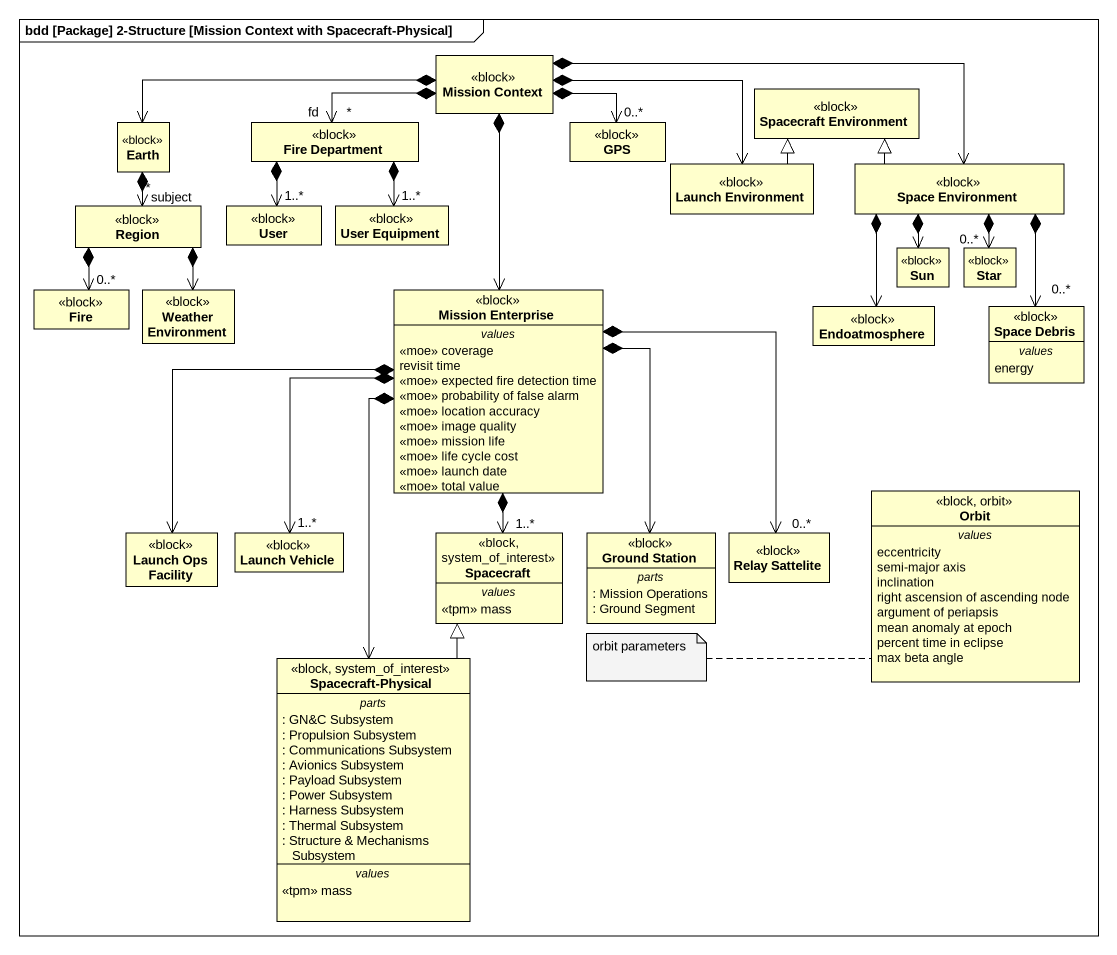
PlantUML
@startuml
mainframe bdd [Package] 2-Structure [Mission Context with Spacecraft-Physical]
hide circle
hide empty members
class "Mission Context" as Mission_Context <<block>>
class "Spacecraft Environment" as Spacecraft_Environment <<block>>
class Earth <<block>>
class "Fire Department" as Fire_Department <<block>>
class GPS <<block>>
class "Launch Environment" as Launch_Environment <<block>>
class "Space Environment" as Space_Environment <<block>>
class Region <<block>>
class User <<block>>
class "User Equipment" as User_Equipment <<block>>
class Sun <<block>>
class Star <<block>>
class Fire <<block>>
class "Weather Environment" as Weather_Environment <<block>>
class "Mission Enterprise" as Mission_Enterprise <<block>> {
  -- values --
  <<moe>> coverage
  revisit time
  <<moe>> expected fire detection time
  <<moe>> probability of false alarm
  <<moe>> location accuracy
  <<moe>> image quality
  <<moe>> mission life
  <<moe>> life cycle cost
  <<moe>> launch date
  <<moe>> total value
}
class Endoatmosphere <<block>>
class "Space Debris" as Space_Debris <<block>> {
  -- values --
  energy
}
class "Launch Ops Facility" as Launch_Ops_Facility <<block>>
class "Launch Vehicle" as Launch_Vehicle <<block>>
class Spacecraft <<block, system_of_interest>> {
  -- values --
  <<tpm>> mass
}
class "Ground Station" as Ground_Station <<block>> {
  -- parts --
  : Mission Operations
  : Ground Segment
}
class "Relay Sattelite" as Relay_Sattelite <<block>>
class Orbit <<block, orbit>> {
  -- values --
  eccentricity
  semi-major axis
  inclination
  right ascension of ascending node
  argument of periapsis
  mean anomaly at epoch
  percent time in eclipse
  max beta angle
}
class "Spacecraft-Physical" as Spacecraft_Physical <<block, system_of_interest>> {
  -- parts --
  : GN&C Subsystem
  : Propulsion Subsystem
  : Communications Subsystem
  : Avionics Subsystem
  : Payload Subsystem
  : Power Subsystem
  : Harness Subsystem
  : Thermal Subsystem
  : Structure & Mechanisms Subsystem
  -- values --
  <<tpm>> mass
}
Mission_Context *-left-> Earth
Mission_Context *-left-> "fd\n*" Fire_Department
Mission_Context *-right-> "0..*" GPS
Mission_Context *-right-> Launch_Environment
Mission_Context *-right-> Space_Environment
Mission_Context *--> Mission_Enterprise
Earth *--> "subject\n*" Region
Fire_Department *--> "1..*" User
Fire_Department *--> "1..*" User_Equipment
Launch_Environment -up-|> Spacecraft_Environment
Space_Environment -up-|> Spacecraft_Environment
Space_Environment *--> Sun
Space_Environment *--> "0..*" Star
Space_Environment *--> Endoatmosphere
Space_Environment *--> "0..*" Space_Debris
Region *--> "0..*" Fire
Region *--> Weather_Environment
Mission_Enterprise *-left-> Launch_Ops_Facility
Mission_Enterprise *--> "1..*" Launch_Vehicle
Mission_Enterprise *--> "1..*" Spacecraft
Mission_Enterprise *--> Ground_Station
Mission_Enterprise *-right-> "0..*" Relay_Sattelite
Mission_Enterprise *--> Spacecraft_Physical
Spacecraft_Physical -up-|> Spacecraft
note left of Orbit : orbit parameters
@enduml
